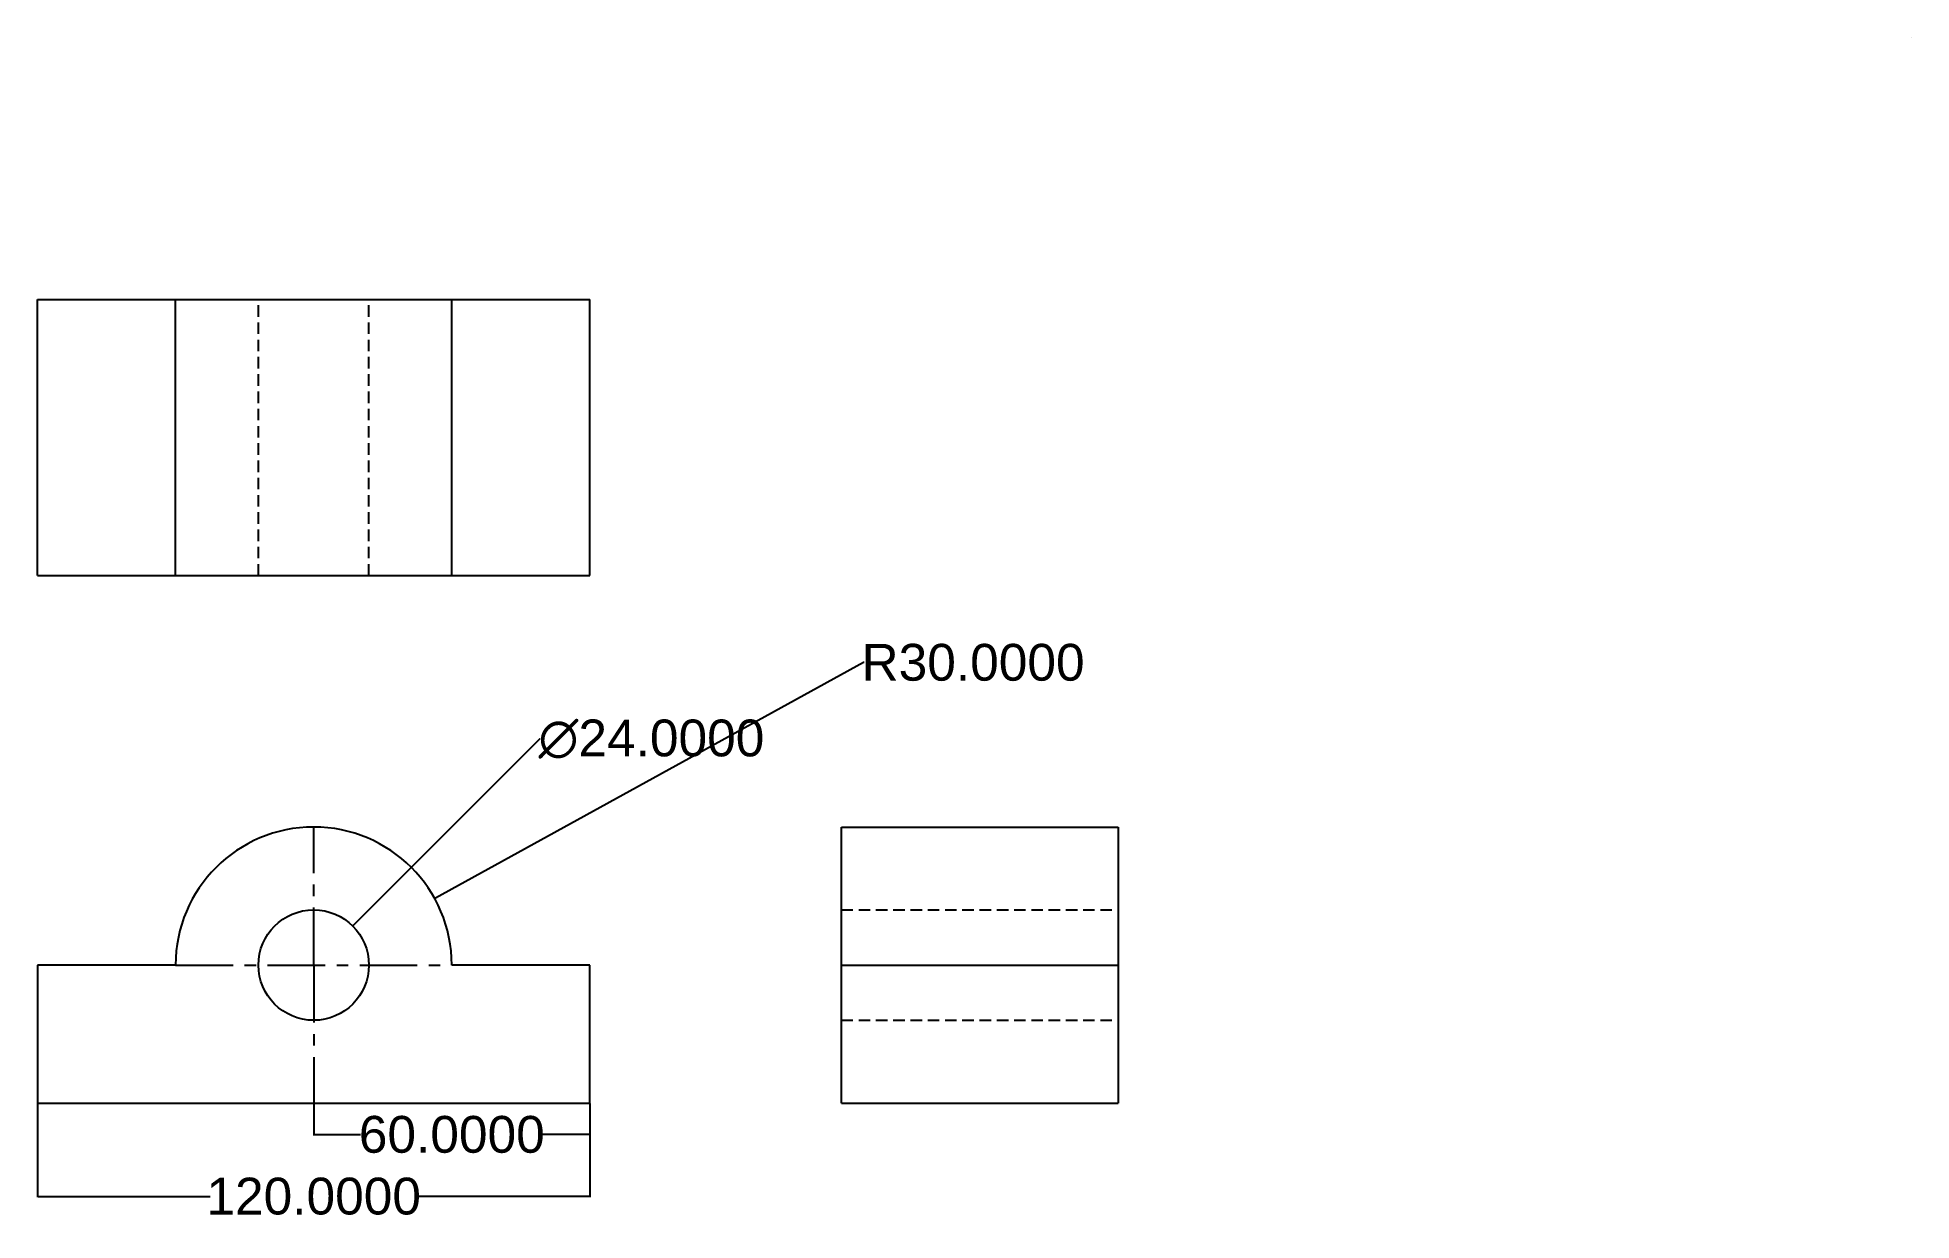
# Model space of a CAD drawing. Header units: inches. Extents: x -8 to 399, y 20 to 277.
import ezdxf

# ---------------------------------------------------------------- set-up
doc = ezdxf.new("R2010")
doc.units = ezdxf.units.IN
doc.header["$MEASUREMENT"] = 0
doc.linetypes.add('CENTER', pattern=[2, 1.25, -0.25, 0.25, -0.25])
doc.linetypes.add('HIDDEN', pattern=[0.375, 0.25, -0.125])
doc.layers.add('Layer1', color=140, linetype='Continuous')
doc.styles.get("Standard").update_dxf_attribs({"font": 'arial.ttf'})
doc.dimstyles.get("Standard").update_dxf_attribs({"dimtxt": 8, "dimasz": 0.18, "dimexe": 0.18, "dimexo": 0.0625, "dimgap": 0.09, "dimtad": 0, "dimtih": 1, "dimtoh": 1, "dimdec": 4, "dimzin": 0, "dimdsep": 46, "dimtxsty": 'Standard', "dimcen": 0.09, "dimclrd": 4, "dimadec": 0, "dimazin": 0, "dimtfac": 1, "dimtdec": 4, "dimtofl": 0, "dimtmove": 0, "dimatfit": 3, "dimfxl": 1, "dimtolj": 1, "dimtzin": 0, "dimarcsym": 0})

# ---------------------------------------------------------------- blocks, each defined once
blk = doc.blocks.new('*D6')
at = {"color": 4, "lineweight": -2, "transparency": 16777216}
for p, q in [((101.08, 124.83), (60.64, 84.35)), ((101.26, 124.83), (101.08, 124.83))]:
    blk.add_line(p, q, dxfattribs=at)
at = {"color": 0, "lineweight": -2, "transparency": 16777216}
for p, q in [((51.94, 75.73), (52.12, 75.73)), ((52.03, 75.64), (52.03, 75.82))]:
    blk.add_line(p, q, dxfattribs=at)
at = {"color": 4, "transparency": 16777216}
blk.add_solid([(60.62, 84.37), (60.66, 84.33), (60.51, 84.22)], dxfattribs=at)
at = {"layer": 'Defpoints', "color": 0, "transparency": 16777216}
for p in [(60.51, 84.22), (43.55, 67.24)]:
    blk.add_point(p, dxfattribs=at)
at = {"color": 0, "transparency": 16777216, "insert": (125.4, 124.83), "char_height": 8, "attachment_point": 5}
blk.add_mtext('\\A1;∅24.0000', dxfattribs=at)
blk = doc.blocks.new('*D7')
at = {"color": 4, "lineweight": -2, "transparency": 16777216}
for p, q in [((171.46, 141.48), (78.47, 90.29)), ((171.64, 141.48), (171.46, 141.48))]:
    blk.add_line(p, q, dxfattribs=at)
at = {"color": 0, "lineweight": -2, "transparency": 16777216}
for p, q in [((51.94, 75.73), (52.12, 75.73)), ((52.03, 75.64), (52.03, 75.82))]:
    blk.add_line(p, q, dxfattribs=at)
at = {"color": 4, "transparency": 16777216}
blk.add_solid([(78.46, 90.31), (78.49, 90.26), (78.31, 90.2)], dxfattribs=at)
at = {"layer": 'Defpoints', "color": 0, "transparency": 16777216}
for p in [(78.31, 90.2), (52.03, 75.73)]:
    blk.add_point(p, dxfattribs=at)
at = {"color": 0, "transparency": 16777216, "insert": (195.26, 141.48), "char_height": 8, "attachment_point": 5}
blk.add_mtext('\\A1;R30.0000', dxfattribs=at)
blk = doc.blocks.new('*D8')
at = {"color": 0, "lineweight": -2, "transparency": 16777216}
for p, q in [((52.03, 45.67), (52.03, 38.71)), ((112.03, 45.67), (112.03, 38.71))]:
    blk.add_line(p, q, dxfattribs=at)
at = {"color": 4, "lineweight": -2, "transparency": 16777216}
for p, q in [((52.21, 38.89), (62.22, 38.89)), ((111.85, 38.89), (101.84, 38.89))]:
    blk.add_line(p, q, dxfattribs=at)
at = {"color": 4, "transparency": 16777216}
for points in [[(52.21, 38.92), (52.21, 38.86), (52.03, 38.89)], [(111.85, 38.92), (111.85, 38.86), (112.03, 38.89)]]:
    blk.add_solid(points, dxfattribs=at)
at = {"layer": 'Defpoints', "color": 0, "transparency": 16777216}
for p in [(52.03, 45.73), (112.03, 45.73), (112.03, 38.89)]:
    blk.add_point(p, dxfattribs=at)
at = {"color": 0, "transparency": 16777216, "insert": (82.03, 38.89), "char_height": 8, "attachment_point": 5}
blk.add_mtext('\\A1;60.0000', dxfattribs=at)
blk = doc.blocks.new('*D9')
at = {"layer": 'Defpoints', "color": 0, "transparency": 16777216}
for p in [(-7.97, 45.73), (112.03, 45.73), (112.03, 25.47)]:
    blk.add_point(p, dxfattribs=at)
at = {"layer": 'Layer1', "color": 0, "lineweight": -2, "transparency": 16777216}
for p, q in [((-7.97, 45.67), (-7.97, 25.29)), ((112.03, 45.67), (112.03, 25.29))]:
    blk.add_line(p, q, dxfattribs=at)
at = {"layer": 'Layer1', "color": 4, "lineweight": -2, "transparency": 16777216}
for p, q in [((-7.79, 25.47), (29.51, 25.47)), ((111.85, 25.47), (74.55, 25.47))]:
    blk.add_line(p, q, dxfattribs=at)
at = {"layer": 'Layer1', "color": 4, "transparency": 16777216}
for points in [[(-7.79, 25.5), (-7.79, 25.44), (-7.97, 25.47)], [(111.85, 25.5), (111.85, 25.44), (112.03, 25.47)]]:
    blk.add_solid(points, dxfattribs=at)
at = {"layer": 'Layer1', "color": 0, "transparency": 16777216, "insert": (52.03, 25.47), "char_height": 8, "attachment_point": 5}
blk.add_mtext('\\A1;120.0000', dxfattribs=at)

msp = doc.modelspace()

# ---------------------------------------------------------------- linework, layer by layer
for p, q in [((399.11668, 277.31249), (399.11668, 277.31249)), ((-7.96832, 160.37403), (-7.96832, 220.37403)), ((-7.96832, 220.37403), (112.03168, 220.37403)), ((22.03168, 160.37403), (22.03168, 220.37403)), ((82.03168, 160.37403), (82.03168, 220.37403)), ((112.03168, 160.37403), (112.03168, 220.37403)), ((-7.96832, 160.37403), (112.03168, 160.37403)), ((166.67438, 45.7313), (166.67438, 105.7313)), ((166.67438, 105.7313), (226.8048, 105.7313)), ((226.8048, 105.7313), (226.8048, 45.7313)), ((-7.96832, 75.7313), (-7.96832, 45.7313)), ((22.03168, 75.7313), (-7.96832, 75.7313)), ((112.03168, 75.7313), (82.03168, 75.7313)), ((112.03168, 45.7313), (112.03168, 75.7313)), ((166.67438, 75.7313), (226.8048, 75.7313)), ((-7.96832, 45.7313), (112.03168, 45.7313)), ((166.67438, 45.7313), (226.8048, 45.7313))]:
    msp.add_line(p, q)
at = {"color": 4, "linetype": 'HIDDEN', "ltscale": 10}
for p, q in [((40.03168, 160.37403), (40.03168, 220.37403)), ((64.03168, 160.37403), (64.03168, 220.37403)), ((166.67438, 87.7313), (226.8048, 87.7313)), ((166.67438, 63.7313), (226.8048, 63.7313))]:
    msp.add_line(p, q, dxfattribs=at)
at = {"color": 4, "linetype": 'CENTER', "ltscale": 10}
msp.add_line((22.03168, 75.7313), (82.03168, 75.7313), dxfattribs=at)
msp.add_circle((52.03168, 75.7313), 12)
msp.add_arc((52.03168, 75.7313), 30, 0, 180)
at = {"layer": 'Layer1', "color": 4, "linetype": 'CENTER', "ltscale": 10}
for q in [(52.03168, 105.7313), (52.03168, 45.7313)]:
    msp.add_line((52.03168, 75.7313), q, dxfattribs=at)

# ---------------------------------------------------------------- dimensions: what is measured, and where the dimension line sits
dim = msp.add_radius_dim(center=(52.03168, 75.7313), mpoint=(78.31293, 90.19835), dimstyle='Standard')
dim.commit()
dim.dimension.update_dxf_attribs({"geometry": '*D7', "text_midpoint": (195.26213, 141.47533), "dimtype": 164})
dim = msp.add_diameter_dim_2p(p1=(43.55036, 67.24205), p2=(60.51299, 84.22054), dimstyle='Standard')
dim.commit()
dim.dimension.update_dxf_attribs({"geometry": '*D6', "text_midpoint": (125.40355, 124.82721), "dimtype": 163})
dim = msp.add_linear_dim(base=(112.03168, 38.88654), p1=(52.03168, 45.7313), p2=(112.03168, 45.7313), dimstyle='Standard')
dim.commit()
dim.dimension.update_dxf_attribs({"geometry": '*D8', "text_midpoint": (82.03168, 38.88654)})
at = {"layer": 'Layer1'}
dim = msp.add_linear_dim(base=(112.03168, 25.46588), p1=(-7.96832, 45.7313), p2=(112.03168, 45.7313), dimstyle='Standard', dxfattribs=at)
dim.commit()
dim.dimension.update_dxf_attribs({"geometry": '*D9', "text_midpoint": (52.03168, 25.46588)})

doc.saveas('drawing.dxf')
